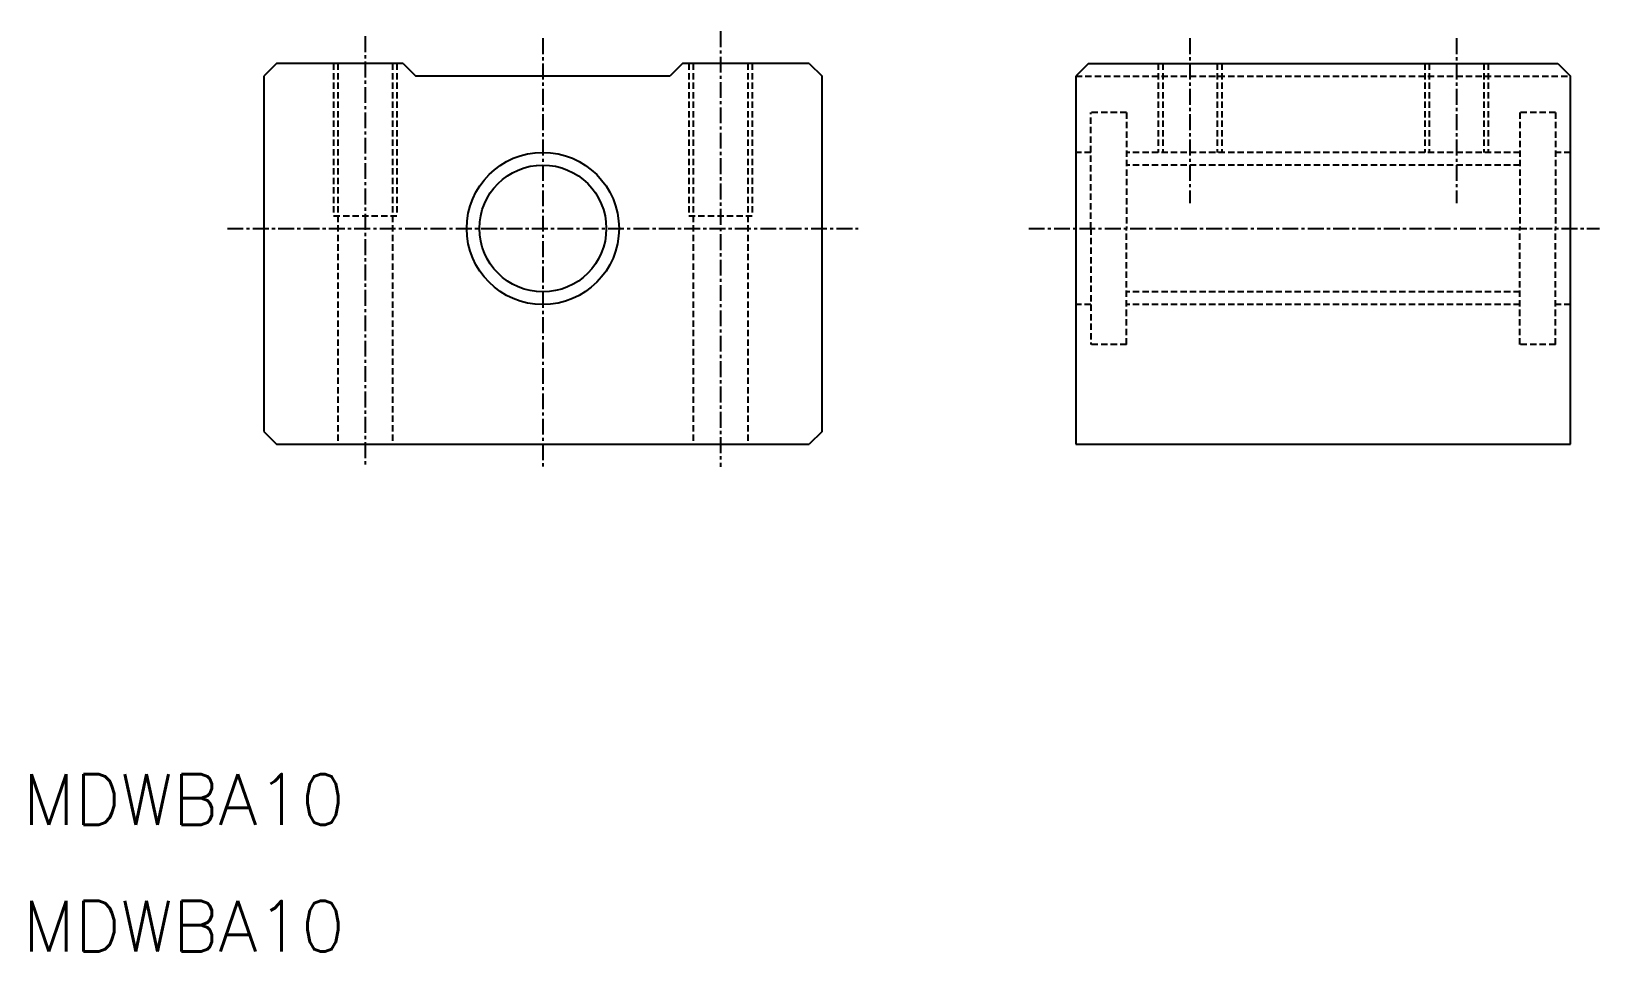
# Model space of a CAD drawing. Extents: x 11 to 134, y 10 to 83.
import ezdxf

# ---------------------------------------------------------------- set-up
doc = ezdxf.new("R2010")
doc.units = 0
doc.linetypes.add('CENTER', pattern=[2, 1.25, -0.25, 0.25, -0.25])
doc.linetypes.add('DASHED', pattern=[0.75, 0.5, -0.25])
doc.layers.get('0').update_dxf_attribs({"linetype": 'CONTINUOUS'})
doc.layers.add('CENTER', color=1, linetype='CENTER')
doc.styles.get("Standard").update_dxf_attribs({"font": 'txt.shx', "bigfont": 'bigfont.shx'})

msp = doc.modelspace()

# ---------------------------------------------------------------- linework, layer by layer
at = {"color": 7, "linetype": 'CONTINUOUS'}
for p, q in [((30, 80), (29, 79)), ((40, 80), (30, 80)), ((40, 80), (41, 79)), ((62, 80), (61, 79)), ((72, 80), (62, 80)), ((72, 80), (73, 79)), ((94, 80), (93, 79)), ((94, 80), (131, 80)), ((131, 80), (132, 79)), ((29, 79), (29, 51)), ((61, 79), (41, 79)), ((73, 51), (73, 79)), ((93, 79), (93, 50)), ((132, 50), (132, 79)), ((29, 51), (30, 50)), ((73, 51), (72, 50)), ((30, 50), (72, 50)), ((93, 50), (132, 50))]:
    msp.add_line(p, q, dxfattribs=at)
at = {"color": 3, "linetype": 'DASHED'}
for p, q in [((34.5, 80), (34.5, 68)), ((34.85, 80), (34.85, 50)), ((39.15, 80), (39.15, 50)), ((39.5, 80), (39.5, 68)), ((62.5, 80), (62.5, 68)), ((62.85, 80), (62.85, 50)), ((67.15, 80), (67.15, 50)), ((67.5, 80), (67.5, 68)), ((99.5, 80), (99.5, 73)), ((99.85, 80), (99.85, 73)), ((104.15, 80), (104.15, 73)), ((104.5, 80), (104.5, 73)), ((120.5, 80), (120.5, 73)), ((120.85, 80), (120.85, 73)), ((125.15, 80), (125.15, 73)), ((125.5, 80), (125.5, 73)), ((93, 79), (132, 79)), ((94.2, 67), (94.2, 76.15)), ((97, 76.15), (94.2, 76.15)), ((97, 76.15), (97, 67)), ((128, 76.15), (128, 67)), ((130.8, 76.15), (128, 76.15)), ((130.8, 76.15), (130.8, 67)), ((94.2, 73), (93, 73)), ((128, 73), (97, 73)), ((132, 73), (130.8, 73)), ((128, 72), (97, 72)), ((34.5, 68), (39.5, 68)), ((62.5, 68), (67.5, 68)), ((94.2, 67), (94.2, 57.85)), ((97, 57.85), (97, 67)), ((128, 57.85), (128, 67)), ((130.8, 57.85), (130.8, 67)), ((128, 62), (97, 62)), ((94.2, 61), (93, 61)), ((128, 61), (97, 61)), ((132, 61), (130.8, 61)), ((97, 57.85), (94.2, 57.85)), ((130.8, 57.85), (128, 57.85))]:
    msp.add_line(p, q, dxfattribs=at)
at = {"color": 7, "linetype": 'CONTINUOUS'}
for radius in [6, 5]:
    msp.add_circle((51, 67), radius, dxfattribs=at)
at = {"layer": 'CENTER', "color": 1, "linetype": 'CENTER'}
for p, q in [((37, 82.15), (37, 48.21)), ((51, 82), (51, 48)), ((65, 82.54), (65, 48.21)), ((102, 82), (102, 69)), ((123, 82), (123, 69)), ((26.14, 67), (75.86, 67)), ((89.29, 67), (134.29, 67))]:
    msp.add_line(p, q, dxfattribs=at)

# ---------------------------------------------------------------- texts
at = {"color": 7, "linetype": 'CONTINUOUS'}
for p in [(10, 20), (10, 10)]:
    msp.add_text('MDWBA10', height=4, dxfattribs=at).set_placement(p)

doc.saveas('drawing.dxf')
